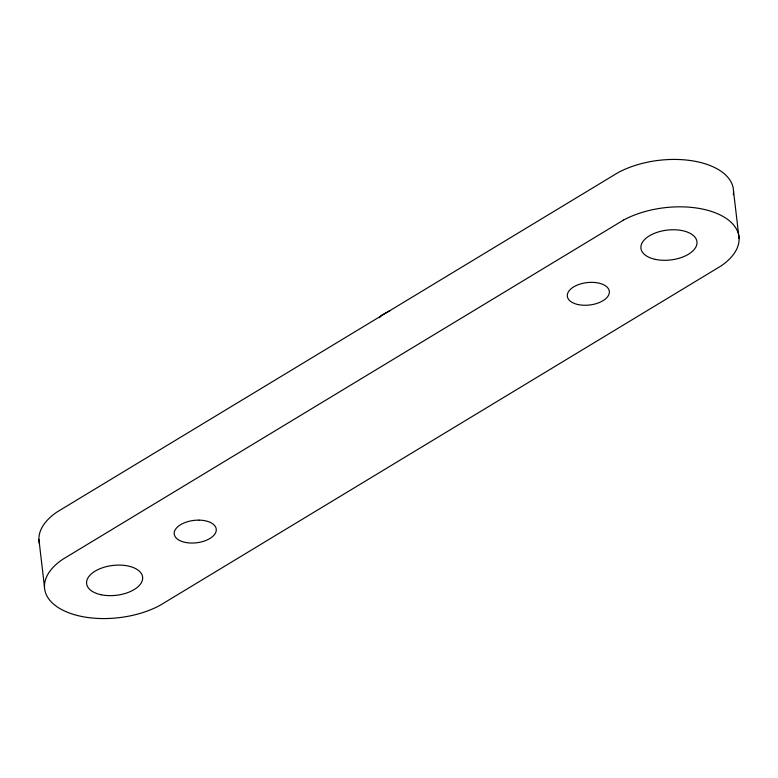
<?xml version="1.0" encoding="UTF-8"?>
<svg xmlns="http://www.w3.org/2000/svg" width="778" height="778" viewBox="0 0 778 778"><rect width="100%" height="100%" fill="white"/><g stroke="black" fill="none" stroke-linecap="round" stroke-linejoin="round"><path stroke-width="1.17" d="M379.421 317.755L381.405 315.353L390.255 310.461M733.528 191.174L739.1 238.574M38.9 539.426L44.472 586.826M733.323 194.743A70.497 37.568 -6.7 0 0 695.26 161.328A70.497 37.568 -6.7 0 0 617.839 172.735L57.173 511.905A70.497 37.568 -6.7 0 0 39.59 544.094M623.411 220.135L62.736 559.304A70.497 37.568 -6.7 0 0 64.214 610.856A70.497 37.568 -6.7 0 0 160.161 605.265L720.827 266.095A70.497 37.568 -6.7 0 0 719.349 214.543A70.497 37.568 -6.7 0 0 623.411 220.135M198.867 520.132L196.241 520.2A21.162 11.271 -6.7 0 0 174.184 533.523L174.408 534.933A21.162 11.271 -6.7 0 0 191.621 543.054L194.247 542.986A21.162 11.271 -6.7 0 0 216.294 529.653L216.08 528.252A21.162 11.271 -6.7 0 0 198.857 520.122M578.083 304.558A21.152 11.271 -6.7 0 0 609.369 291.867A21.152 11.271 -6.7 0 0 577.519 284.991A21.152 11.271 -6.7 0 0 578.083 304.558M100.955 594.703A28.203 15.025 -6.7 0 0 142.675 577.782A28.203 15.025 -6.7 0 0 100.206 568.621A28.203 15.025 -6.7 0 0 100.955 594.703M655.3 259.366A28.203 15.025 -6.7 0 0 697.01 242.444A28.203 15.025 -6.7 0 0 654.551 233.274A28.203 15.025 -6.7 0 0 655.3 259.366"/></g></svg>
